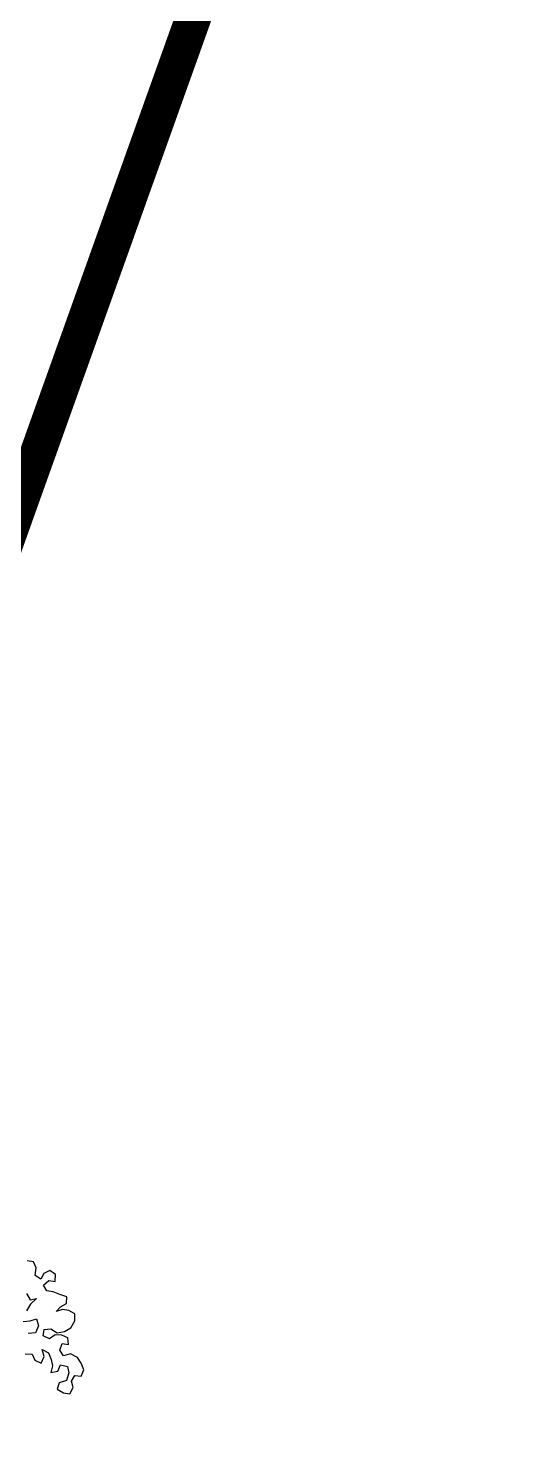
# Model space of a CAD drawing. Header units: inches. Extents: x 350994 to 353538, y 1581369 to 1583842.
# Drawn here: x 351625.749 to 351627.108, y 1583339.119 to 1583343.07 of the extents above; entities that cross this region are included whole.
import ezdxf

# ---------------------------------------------------------------- set-up
doc = ezdxf.new("R2010")
doc.units = ezdxf.units.IN
doc.header["$MEASUREMENT"] = 0
doc.linetypes.add('1', pattern=[0])
doc.linetypes.add('ACAD_ISO03W100', pattern=[30, 12, -18])
doc.layers.add('CW', color=94, linetype='1')
doc.layers.add('TREE', color=81, linetype='1')

# ---------------------------------------------------------------- blocks, each defined once
blk = doc.blocks.new('TREE_4')
at = {"color": 94}
for points in [[(2254.1, 6515.8), (2288.8, 6521.6), (2309, 6495.6), (2343.7, 6489.7), (2349.5, 6524.4), (2332.2, 6556.3), (2366.9, 6547.5), (2387.1, 6518.6), (2401.5, 6489.7), (2401.5, 6455), (2433.3, 6469.4), (2439.1, 6504.1), (2473.8, 6504.1), (2488.3, 6475.2), (2485.3, 6434.7), (2453.5, 6414.5), (2450.6, 6382.7), (2485.3, 6371.1), (2517.1, 6373.9), (2525.8, 6408.6), (2511.4, 6437.5), (2520.1, 6469.3), (2551.9, 6472.2), (2557.7, 6506.9), (2537.5, 6535.8), (2511.5, 6559), (2473.9, 6567.7), (2442.1, 6550.4), (2419, 6573.5), (2421.9, 6608.2), (2453.7, 6611.1), (2442.1, 6642.9), (2410.3, 6648.7), (2378.5, 6643), (2355.4, 6617), (2320.7, 6622.8), (2317.8, 6654.6), (2349.6, 6666.1), (2384.3, 6654.5), (2419, 6668.9), (2445.1, 6694.9), (2456.7, 6732.5), (2448, 6767.2), (2416.2, 6775.9), (2384.4, 6773.1), (2355.5, 6755.7), (2370, 6784.6), (2396, 6807.7), (2390.3, 6839.5), (2352.7, 6842.5), (2318, 6848.3), (2286.2, 6845.4), (2263.1, 6868.6), (2283.4, 6897.5), (2315.2, 6900.3), (2309.4, 6935), (2277.6, 6946.6), (2251.6, 6926.4), (2242.9, 6894.6), (2211.1, 6906.2), (2208.2, 6943.8), (2188, 6969.8), (2156.2, 6967)], [(2190.8, 6807.9), (2216.8, 6781.9), (2245.7, 6796.3), (2222.5, 6761.6), (2210.9, 6724.1)], [(2208, 6669.1), (2239.8, 6680.7), (2268.7, 6698), (2286, 6666.2), (2280.2, 6628.6), (2245.5, 6617.1)]]:
    blk.add_lwpolyline(points, dxfattribs=at)

msp = doc.modelspace()

# ---------------------------------------------------------------- linework, layer by layer
at = {"layer": 'CW', "linetype": 'ACAD_ISO03W100', "lineweight": 5, "ltscale": 0.1, "const_width": 0.1, "elevation": 92.9721}
msp.add_lwpolyline([(351749.1091, 1583331.1015), (351789.1285, 1583411.0933), (351812.9073, 1583459.5271), (351780.156, 1583481.9108), (351783.9605, 1583500.8764), (351739.9819, 1583521.8156), (351693.6391, 1583544.401), (351671.316, 1583477.6597), (351670.9742, 1583476.53), (351641.0252, 1583386.9131), (351630.3393, 1583354.5693), (351629.0396, 1583351.0026), (351623.7002, 1583336.0787), (351671.4247, 1583318.6985), (351678.0479, 1583332.3605), (351679.1819, 1583334.9694), (351687.203, 1583355.0947), (351749.1091, 1583331.1015)], dxfattribs=at)

# ---------------------------------------------------------------- block references
at = {"layer": 'TREE', "lineweight": 5, "xscale": 0.0005632341247466223, "yscale": 0.0005632341530485974, "zscale": 0.0005632341444510303, "rotation": 346.4411541233163}
msp.add_blockref('TREE_4', (351623.6456, 1583336.0876, 92.9721), dxfattribs=at)

doc.saveas('drawing.dxf')
